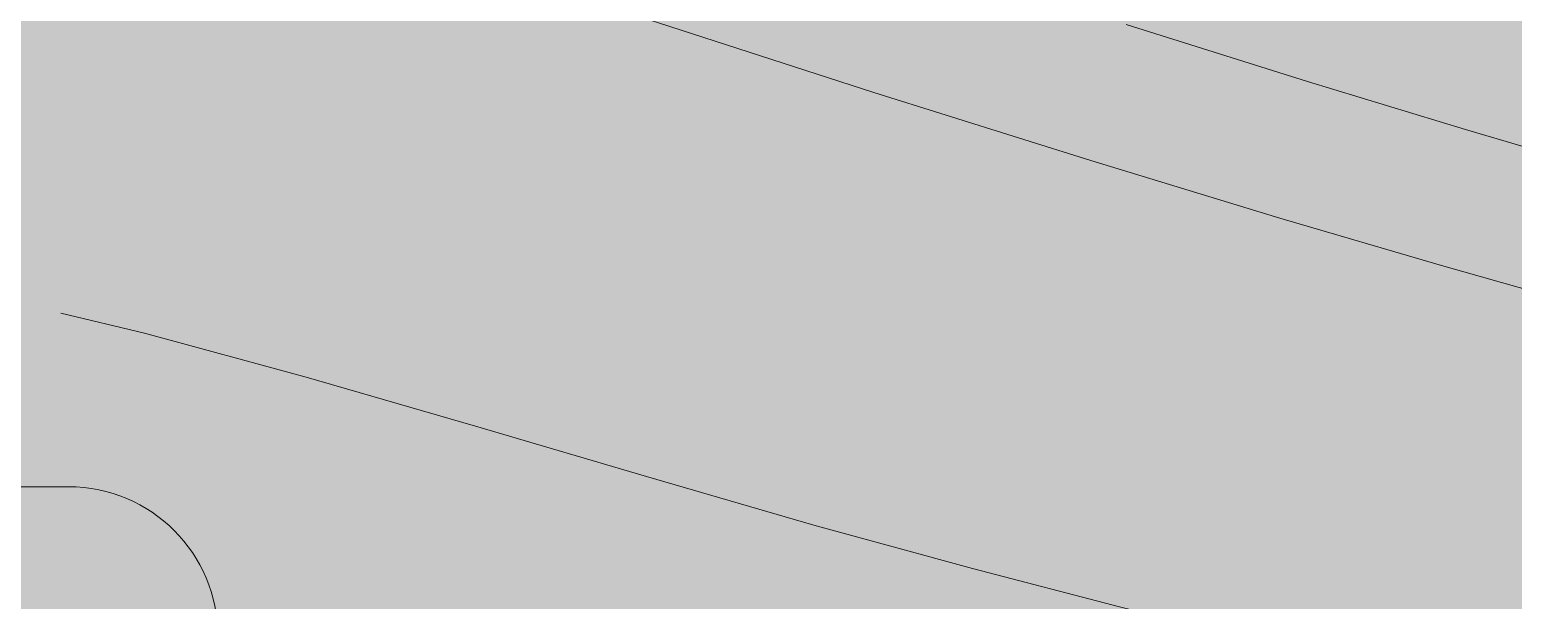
# Model space of a CAD drawing. Header units: millimetres. Extents: x 132836 to 1862386, y -330276 to -143438.
# Drawn here: x 194965 to 209873, y -266751 to -261015 of the extents above; entities that cross this region are included whole.
import ezdxf

# ---------------------------------------------------------------- set-up
doc = ezdxf.new("R2010")
doc.units = ezdxf.units.MM
doc.header["$MEASUREMENT"] = 0
for name, color, linetype in [('Nouveau_CN_01_00', 7, 'Continuous'), ('Nouveau_CN_02_00', 7, 'Continuous'), ('Sols_ Dalles', 7, 'Continuous')]:
    doc.layers.add(name, color=color, linetype=linetype)

msp = doc.modelspace()

# ---------------------------------------------------------------- hatches: boundary and pattern name
at = {"linetype": 'Continuous', "lineweight": 0, "true_color": 0x6f6f6f}
h = msp.add_hatch(color=8, dxfattribs=at)
h.paths.add_polyline_path([(141848.442, -275935.042), (141848.442, -295062.571), (269220.821, -293826.868), (269220.821, -270902.734), (268763.049, -270902.734), (254213.6, -271040.575), (254213.6, -163437.635), (153156.2, -163437.635), (153156.2, -271040.575), (153182.962, -271040.57), (153183.146, -272000.514, -0.409427364), (149183.681, -275935.042)])
h.paths.add_polyline_path([(158435.584, -260639.953), (155145.584, -260639.953), (155145.584, -248364.953), (155145.584, -243089.974), (155145.584, -242189.974), (158435.584, -242189.974)], flags=0)
h.paths.add_polyline_path([(196775.042, -260810.571), (196775.042, -222495.57), (186955.542, -222495.57), (186955.542, -218295.57), (196754.55, -218295.57), (196754.55, -208495.57), (196754.55, -204495.57), (193355.542, -204495.57), (193355.542, -201780.57), (193355.542, -195161.535), (195576.034, -195161.535), (195576.034, -189810.571), (217850.068, -189810.571), (217850.068, -262266.885), (245610.045, -262266.885), (245610.045, -253395.571), (245626.034, -253395.571), (246426.034, -253395.571), (247826.034, -253395.571), (247826.034, -248005.571), (247826.034, -246605.571), (245626.034, -246605.571), (245610.045, -246605.571), (245610.045, -171995.57), (212806.28, -171995.57), (161503.433, -171995.57), (161503.433, -193810.571), (161503.433, -230015.57), (161503.433, -260810.571)], flags=0)
h.paths.add_polyline_path([(162737.042, -269433.913, -0.09031866), (162858.773, -268727.623, -0.201448728), (163912.639, -267592.74, -0.104211445), (164718.006, -267415.055), (165317.979, -267409.371, -0.104044608), (166125.354, -267571.244, -0.238255457), (167284.257, -268953.318, -0.055188622), (167336.836, -269390.334), (167338.931, -269611.438), (167351.046, -270890.267), (167092.583, -271892.761, -0.267949192), (165370.083, -272909.124), (164770.11, -272914.808, -0.193717464), (163379.252, -272370.185, -0.070568756), (163028.663, -271931.262, -0.131652498), (162751.253, -270933.845)], flags=0)
h.paths.add_polyline_path([(173316.986, -273599.031), (173316.986, -273452.052), (173330.488, -267377.824, -0.380556701), (175316.986, -265609.826), (175394.714, -265609.826), (175394.714, -270609.826), (190394.714, -270609.826), (190394.714, -265609.826), (195356.191, -265609.826, -0.414213562), (196856.191, -267109.826), (196856.191, -273660.699, -0.345501612), (195137.285, -275433.432), (175327.752, -275599.002, -0.415791099)], flags=0)
h.paths.add_polyline_path([(205510.093, -271504.083, -0.134473934), (205230.948, -270484.937), (205230.948, -268984.937, -0.414213562), (207230.948, -266984.937), (207830.948, -266984.937, -0.414213562), (209830.948, -268984.937), (209830.948, -270484.937, -0.128820346), (209574.03, -271465.581, -0.270936291), (207830.948, -272484.937), (207230.948, -272484.937, -0.264979997)], flags=0)
h.paths.add_polyline_path([(217862.687, -273329.325), (217869.949, -267730.336, -0.098561509), (218100.718, -266943.721), (218117.681, -266951.545, -0.258849002), (219955.479, -265605.827), (219953.141, -265587.294), (220637.569, -265587.294), (220637.569, -265687.294), (220637.569, -270687.294), (250537.569, -270687.294), (250537.569, -265687.294), (252208.004, -265687.294), (254186.294, -265687.294), (254186.294, -267687.294), (254186.294, -271062.255, 0.001345761), (254186.323, -271073.021), (254197.209, -273095.233, -0.414213562), (252208.004, -275105.97), (243484.534, -275105.97, -0.005188955), (243431.438, -275116.103), (235447.992, -275196.191), (220071.012, -275253.24, -0.386553331), (217873.089, -273475.385, -0.025189219)], flags=0)
at = {"layer": 'Sols_ Dalles', "linetype": 'Continuous', "lineweight": 0, "true_color": 0x2e271c}
msp.add_hatch(color=250, dxfattribs=at).paths.add_polyline_path([(190394.714, -270609.826), (190571.148, -270609.826), (190571.148, -267596.842), (190571.148, -267563.708), (195571.148, -267563.708), (195571.148, -271263.708), (196856.191, -271263.708), (196856.191, -267609.826), (196856.191, -267109.826, 0.414213562), (195356.191, -265609.826), (190394.714, -265609.826)])

# ---------------------------------------------------------------- linework, layer by layer
at = {"color": 9, "linetype": 'Continuous', "lineweight": 5}
msp.add_lwpolyline([(173316.986, -273452.052), (173316.986, -273599.031, 0.415791099), (175327.752, -275599.002), (195137.285, -275433.432, 0.345501612), (196856.191, -273660.699), (196856.191, -267109.826, 0.414213562), (195356.191, -265609.826), (190394.714, -265609.826), (190394.714, -270609.826), (175394.714, -270609.826), (175394.714, -265609.826), (175316.986, -265609.826, 0.380556701), (173330.488, -267377.824)], format="xyb", close=True, dxfattribs=at)
at = {"layer": 'Nouveau_CN_01_00', "color": 8, "linetype": 'Continuous', "lineweight": 5, "flags": 128}
for points in [[(205982.888, -260961.871), (207805.258, -261536.044), (209393.139, -262018.52), (210754.165, -262419.463)], [(195278.181, -263864.864), (196117.829, -264065.398), (197743.542, -264507.638), (199443.76, -264999.954), (201162.201, -265507.213), (202842.582, -265994.285), (204436.789, -266432.664), (205929.386, -266820.348), (207313.106, -267161.96), (208580.683, -267462.124), (209724.85, -267725.463), (210738.341, -267956.601)]]:
    msp.add_lwpolyline(points, dxfattribs=at)
at = {"layer": 'Nouveau_CN_02_00', "color": 8, "linetype": 'Continuous', "lineweight": 5, "flags": 128}
msp.add_lwpolyline([(201056.894, -260873.808), (203447.632, -261645.976), (205626.698, -262331.835), (207525.738, -262908.506), (209152.297, -263385.203), (210532.899, -263779.166)], dxfattribs=at)
at = {"layer": 'Sols_ Dalles', "color": 7, "linetype": 'Continuous', "lineweight": 5, "flags": 128}
msp.add_lwpolyline([(190394.714, -270609.826), (190571.148, -270609.826), (190571.148, -267596.842), (190571.148, -267563.708), (195571.148, -267563.708), (195571.148, -271263.708), (196856.191, -271263.708), (196856.191, -267609.826), (196856.191, -267109.826, 0.414213562), (195356.191, -265609.826), (190394.714, -265609.826)], format="xyb", close=True, dxfattribs=at)

doc.saveas('drawing.dxf')
